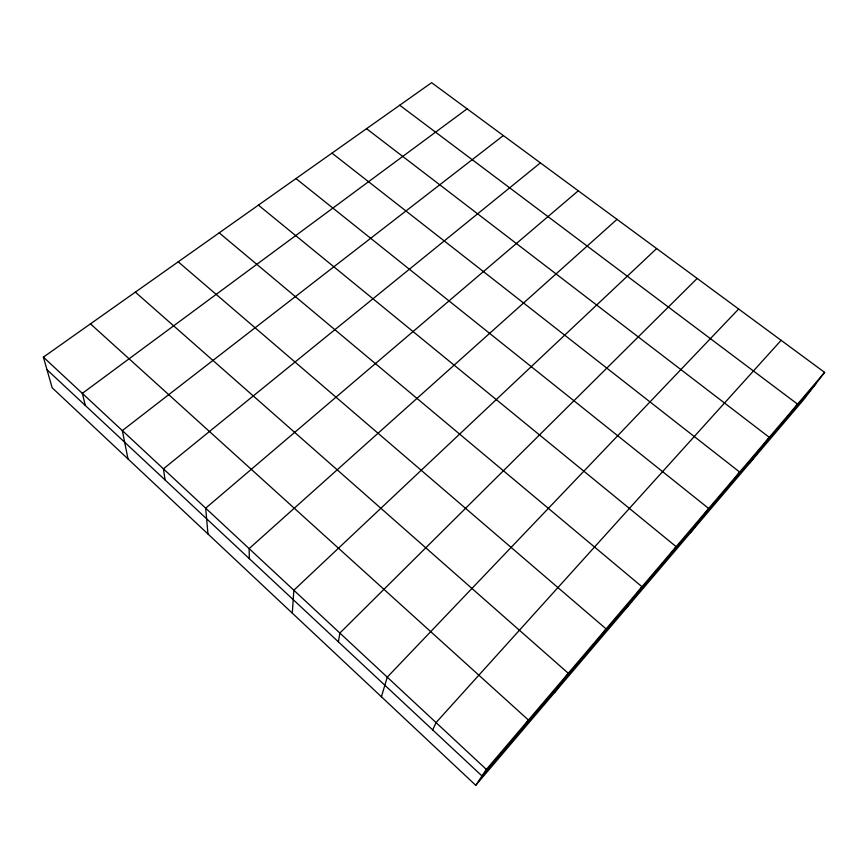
<?xml version="1.0" encoding="UTF-8"?>
<svg xmlns="http://www.w3.org/2000/svg" width="868" height="868" viewBox="0 0 868 868"><rect width="100%" height="100%" fill="white"/><g stroke="black" fill="none" stroke-linecap="round" stroke-linejoin="round"><path stroke-width="1.3" d="M292.299 613.144L293.851 590.229L656.631 248.563M338.379 641.821L339.865 633.065L697.167 278.444M381.421 696.787L387.247 677.17L738.657 309.019M432.709 729.923L436.061 722.599L781.113 340.321M475.751 785.312L486.362 769.417L824.6 372.372L431.613 82.688L43.4 357.128L52.156 387.768L475.751 785.312L803.746 399.562L824.6 372.372M523.393 727.33L528.428 720.039L90.456 323.862M554.565 692.61L568.28 673.264L135.343 292.125M599.918 637.427L606.081 628.888L178.211 261.821M625.828 608.804L641.984 586.735L219.192 232.852M669.087 556.16L676.139 546.645L258.414 205.13M690.57 532.67L708.668 508.464L295.977 178.58M731.93 482.348L739.677 472.062L331.988 153.126M749.637 463.197L769.276 437.32L366.535 128.692M789.251 415.002L797.551 404.119L399.725 105.234M816.072 383.493L481.99 775.959L46.991 369.692M617.007 219.354L249.138 548.619L249.311 558.645M578.272 190.797L205.683 508.171L207.962 533.983M540.395 162.88L163.434 468.85L165.083 479.982M503.342 135.56L122.334 430.593L128.019 458.966M467.092 108.847L82.33 393.367L85.314 405.486M43.4 357.128L486.362 769.417"/></g></svg>
